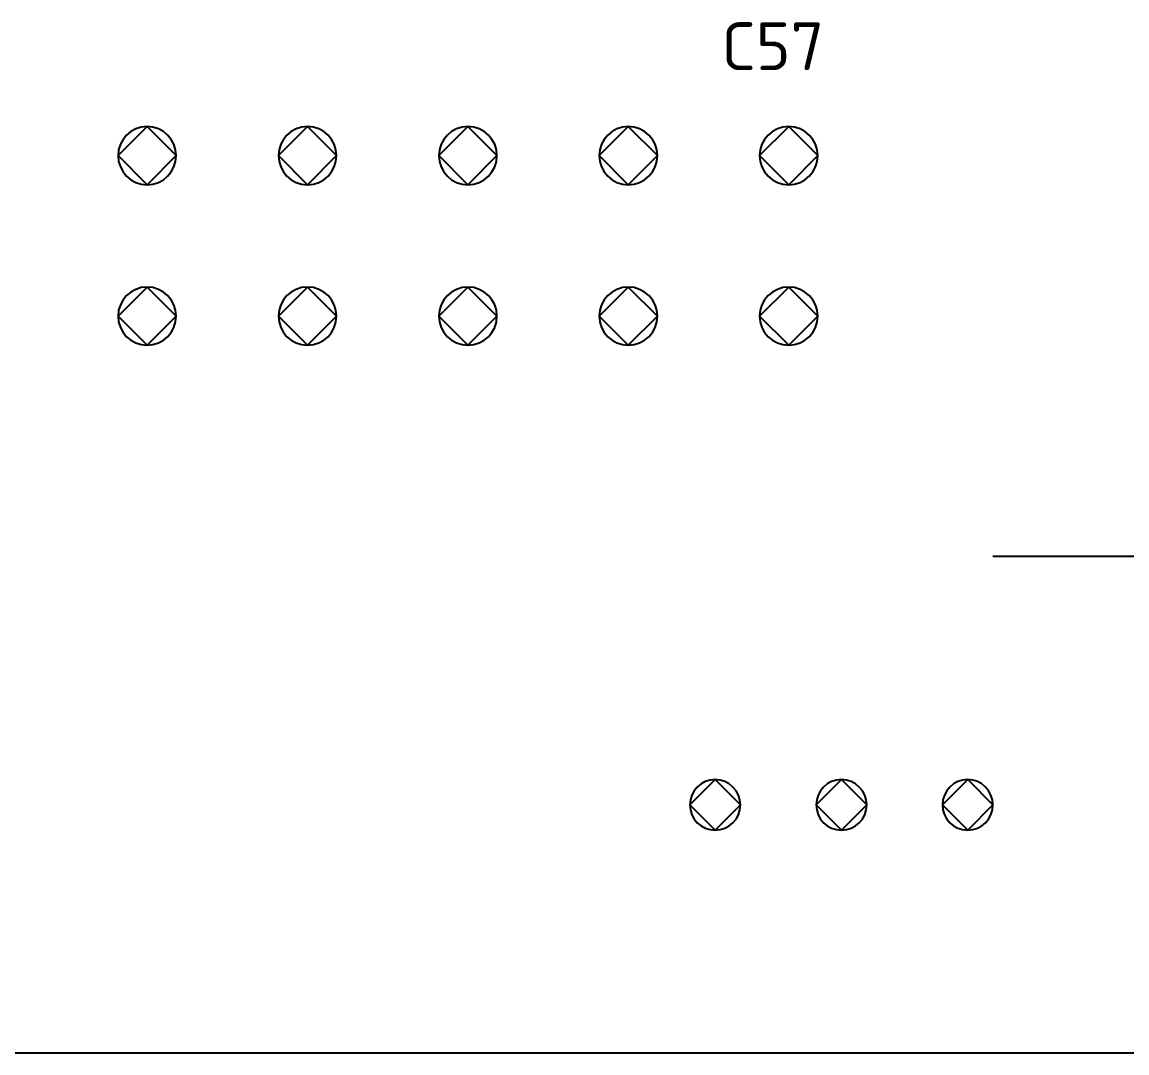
# Model space of a CAD drawing. Header units: inches. Extents: x 5 to 589, y -420 to -5.
# Drawn here: x 394.32 to 429.32, y -174.95 to -142.32 of the extents above; entities that cross this region are included whole.
import ezdxf

# ---------------------------------------------------------------- set-up
doc = ezdxf.new("R2010")
doc.units = ezdxf.units.IN
doc.header["$MEASUREMENT"] = 0
doc.styles.add('ISOCPEUR0', font='isocpeur.ttf', dxfattribs={"height": 2.87999})

msp = doc.modelspace()

# ---------------------------------------------------------------- linework, layer by layer
at = {"color": 18, "true_color": 0x000000}
for p, q in [((397.364, -146.547), (398.284, -145.627)), ((398.284, -145.627), (399.204, -146.547)), ((402.444, -146.547), (403.364, -145.627)), ((403.364, -145.627), (404.284, -146.547)), ((407.524, -146.547), (408.444, -145.627)), ((408.444, -145.627), (409.364, -146.547)), ((412.604, -146.547), (413.524, -145.627)), ((413.524, -145.627), (414.444, -146.547)), ((417.684, -146.547), (418.604, -145.627)), ((418.604, -145.627), (419.524, -146.547)), ((398.284, -147.467), (397.364, -146.547)), ((399.204, -146.547), (398.284, -147.467)), ((403.364, -147.467), (402.444, -146.547)), ((404.284, -146.547), (403.364, -147.467)), ((408.444, -147.467), (407.524, -146.547)), ((409.364, -146.547), (408.444, -147.467)), ((413.524, -147.467), (412.604, -146.547)), ((414.444, -146.547), (413.524, -147.467)), ((418.604, -147.467), (417.684, -146.547)), ((419.524, -146.547), (418.604, -147.467)), ((397.364, -151.627), (398.284, -150.707)), ((398.284, -150.707), (399.204, -151.627)), ((402.444, -151.627), (403.364, -150.707)), ((403.364, -150.707), (404.284, -151.627)), ((407.524, -151.627), (408.444, -150.707)), ((408.444, -150.707), (409.364, -151.627)), ((412.604, -151.627), (413.524, -150.707)), ((413.524, -150.707), (414.444, -151.627)), ((417.684, -151.627), (418.604, -150.707)), ((418.604, -150.707), (419.524, -151.627)), ((398.284, -152.547), (397.364, -151.627)), ((399.204, -151.627), (398.284, -152.547)), ((403.364, -152.547), (402.444, -151.627)), ((404.284, -151.627), (403.364, -152.547)), ((408.444, -152.547), (407.524, -151.627)), ((409.364, -151.627), (408.444, -152.547)), ((413.524, -152.547), (412.604, -151.627)), ((414.444, -151.627), (413.524, -152.547)), ((418.604, -152.547), (417.684, -151.627)), ((419.524, -151.627), (418.604, -152.547)), ((415.474, -167.097), (416.274, -166.297)), ((416.274, -166.297), (417.074, -167.097)), ((419.474, -167.097), (420.274, -166.297)), ((420.274, -166.297), (421.074, -167.097)), ((423.474, -167.097), (424.274, -166.297)), ((424.274, -166.297), (425.074, -167.097)), ((416.274, -167.897), (415.474, -167.097)), ((417.074, -167.097), (416.274, -167.897)), ((420.274, -167.897), (419.474, -167.097)), ((421.074, -167.097), (420.274, -167.897)), ((424.274, -167.897), (423.474, -167.097)), ((425.074, -167.097), (424.274, -167.897)), ((359.374, -174.947), (511.374, -174.947))]:
    msp.add_line(p, q, dxfattribs=at)
at = {"color": 172, "true_color": 0x0000c0}
msp.add_line((425.074, -159.227), (445.074, -159.227), dxfattribs=at)
at = {"color": 7, "true_color": 0xffffff}
msp.add_line((425.074, -159.227), (445.074, -159.227), dxfattribs=at)
at = {"color": 18, "true_color": 0x000000}
for centre, radius, start, end in [((398.284, -146.547), 0.92, 90, 180), ((398.284, -146.547), 0.92, 0, 90), ((403.364, -146.547), 0.92, 90, 180), ((403.364, -146.547), 0.92, 0, 90), ((408.444, -146.547), 0.92, 90, 180), ((408.444, -146.547), 0.92, 0, 90), ((413.524, -146.547), 0.92, 90, 180), ((413.524, -146.547), 0.92, 0, 90), ((418.604, -146.547), 0.92, 90, 180), ((418.604, -146.547), 0.92, 0, 90), ((398.284, -146.547), 0.92, 180, 270), ((398.284, -146.547), 0.92, 270, 0), ((403.364, -146.547), 0.92, 180, 270), ((403.364, -146.547), 0.92, 270, 0), ((408.444, -146.547), 0.92, 180, 270), ((408.444, -146.547), 0.92, 270, 0), ((413.524, -146.547), 0.92, 180, 270), ((413.524, -146.547), 0.92, 270, 0), ((418.604, -146.547), 0.92, 180, 270), ((418.604, -146.547), 0.92, 270, 0), ((398.284, -151.627), 0.92, 90, 180), ((398.284, -151.627), 0.92, 0, 90), ((403.364, -151.627), 0.92, 90, 180), ((403.364, -151.627), 0.92, 0, 90), ((408.444, -151.627), 0.92, 90, 180), ((408.444, -151.627), 0.92, 0, 90), ((413.524, -151.627), 0.92, 90, 180), ((413.524, -151.627), 0.92, 0, 90), ((418.604, -151.627), 0.92, 90, 180), ((418.604, -151.627), 0.92, 0, 90), ((398.284, -151.627), 0.92, 180, 270), ((398.284, -151.627), 0.92, 270, 0), ((403.364, -151.627), 0.92, 180, 270), ((403.364, -151.627), 0.92, 270, 0), ((408.444, -151.627), 0.92, 180, 270), ((408.444, -151.627), 0.92, 270, 0), ((413.524, -151.627), 0.92, 180, 270), ((413.524, -151.627), 0.92, 270, 0), ((418.604, -151.627), 0.92, 180, 270), ((418.604, -151.627), 0.92, 270, 0), ((416.274, -167.097), 0.8, 90, 180), ((416.274, -167.097), 0.8, 0, 90), ((420.274, -167.097), 0.8, 90, 180), ((420.274, -167.097), 0.8, 0, 90), ((424.274, -167.097), 0.8, 90, 180), ((424.274, -167.097), 0.8, 0, 90), ((416.274, -167.097), 0.8, 180, 270), ((416.274, -167.097), 0.8, 270, 0), ((420.274, -167.097), 0.8, 180, 270), ((420.274, -167.097), 0.8, 270, 0), ((424.274, -167.097), 0.8, 180, 270), ((424.274, -167.097), 0.8, 270, 0)]:
    msp.add_arc(centre, radius, start, end, dxfattribs=at)

# ---------------------------------------------------------------- texts
at = {"color": 18, "true_color": 0x000000, "style": 'ISOCPEUR0'}
msp.add_text('C57', height=1.5158, dxfattribs=at).set_placement((416.474, -143.842))

doc.saveas('drawing.dxf')
